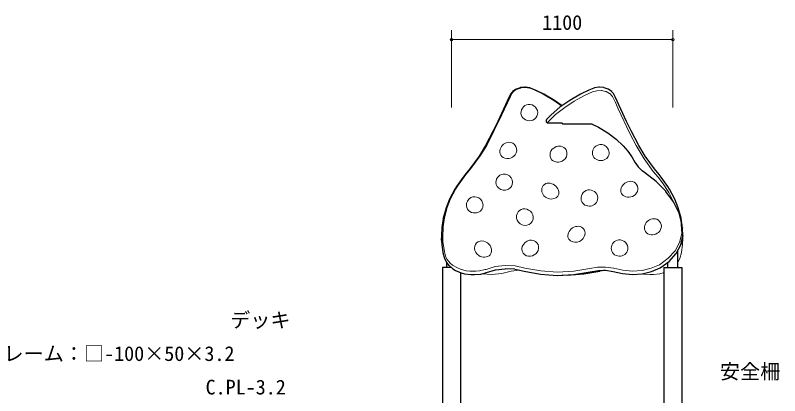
# Model space of a CAD drawing. Units: millimetres, scale not verified. Extents: x 600 to 16200, y 600 to 11280.
# Drawn here: x 5664 to 9464, y 4440 to 6332 of the extents above; entities that cross this region are included whole.
import ezdxf
from ezdxf.enums import TextEntityAlignment as Align

# ---------------------------------------------------------------- set-up
doc = ezdxf.new("R2010")
doc.units = ezdxf.units.MM
doc.header["$LTSCALE"] = 40
for name, color, linetype, lineweight in [('D-STR-1', 1, 'Continuous', 25), ('D-STR-3', 251, 'Continuous', 9), ('D-STR-DIM', 7, 'Continuous', 13), ('D-STR-HTXT', 7, 'Continuous', 13)]:
    doc.layers.add(name, color=color, linetype=linetype, lineweight=lineweight)
doc.styles.add('ＭＳ ゴシック', font='')
doc.styles.get('ＭＳ ゴシック').set_extended_font_data('MS Gothic')

msp = doc.modelspace()

# ---------------------------------------------------------------- linework, layer by layer
at = {"layer": 'D-STR-1'}
for p, q in [((8173.14, 5972.07), (8153.4, 5965.04)), ((8175.75, 5972.63), (8173.14, 5972.07)), ((8176.12, 5972.67), (8175.75, 5972.63)), ((8197.64, 5974.64), (8176.12, 5972.67)), ((8197.67, 5974.64), (8197.64, 5974.64)), ((8200.4, 5974.57), (8197.67, 5974.64)), ((8222.02, 5971.33), (8200.4, 5974.57)), ((8224.56, 5970.62), (8222.02, 5971.33)), ((8249.91, 5960.27), (8224.56, 5970.62)), ((8540.5, 5970.62), (8515.16, 5960.27)), ((8543.04, 5971.33), (8540.5, 5970.62)), ((8564.67, 5974.57), (8543.04, 5971.33)), ((8567.4, 5974.64), (8564.67, 5974.57)), ((8567.42, 5974.64), (8567.4, 5974.64)), ((8588.95, 5972.67), (8567.42, 5974.64)), ((8589.31, 5972.63), (8588.95, 5972.67)), ((8591.93, 5972.07), (8589.31, 5972.63)), ((8611.67, 5965.04), (8591.93, 5972.07)), ((8128.1, 5943.12), (8119.71, 5926.46)), ((8135.17, 5951.81), (8128.1, 5943.12)), ((8135.86, 5952.65), (8135.17, 5951.81)), ((8151.2, 5963.9), (8135.86, 5952.65)), ((8153.4, 5965.04), (8151.2, 5963.9)), ((8290.89, 5940.27), (8249.91, 5960.27)), ((8344.58, 5909.05), (8290.89, 5940.27)), ((8474.18, 5940.27), (8420.49, 5909.05)), ((8515.16, 5960.27), (8474.18, 5940.27)), ((8629.2, 5952.65), (8611.67, 5965.04)), ((8629.9, 5951.81), (8629.2, 5952.65)), ((8636.97, 5943.12), (8629.9, 5951.81)), ((8645.36, 5926.46), (8636.97, 5943.12)), ((8119.71, 5926.46), (8062.07, 5804.78)), ((8382.53, 5882.2), (8344.58, 5909.05)), ((8420.49, 5909.05), (8371.74, 5874.57)), ((8703, 5804.78), (8645.36, 5926.46)), ((8371.74, 5874.57), (8328, 5836.95)), ((8309.3, 5818.31), (8305.45, 5814.24)), ((8328, 5836.95), (8309.3, 5818.31)), ((8062.07, 5804.78), (8039.81, 5756.88)), ((8303.72, 5811.01), (8303.5, 5809.72)), ((8303.5, 5809.72), (8303.5, 5803.35)), ((8303.5, 5803.35), (8303.68, 5802.01)), ((8303.68, 5802.01), (8304.47, 5800.2)), ((8303.93, 5812.01), (8303.72, 5811.01)), ((8304.74, 5813.39), (8303.93, 5812.01)), ((8304.47, 5800.2), (8305.81, 5798.75)), ((8305.45, 5814.24), (8304.74, 5813.39)), ((8305.81, 5798.75), (8307.55, 5797.81)), ((8307.55, 5797.81), (8309.5, 5797.48)), ((8309.5, 5797.48), (8376.52, 5797.56)), ((8376.52, 5797.56), (8378.72, 5797.31)), ((8378.72, 5797.31), (8380.72, 5796.59)), ((8380.72, 5796.59), (8382.3, 5795.47)), ((8382.3, 5795.47), (8382.75, 5793.97)), ((8382.75, 5793.97), (8384.35, 5792.7)), ((8384.35, 5792.7), (8386.34, 5791.98)), ((8386.34, 5791.98), (8388.55, 5791.73)), ((8388.55, 5791.73), (8530.72, 5791.81)), ((8530.72, 5791.81), (8532.55, 5791.51)), ((8532.55, 5791.51), (8563.79, 5775.88)), ((8725.26, 5756.88), (8703, 5804.78)), ((8039.81, 5756.88), (8001.97, 5683.85)), ((8563.79, 5775.88), (8609.76, 5748.03)), ((8609.76, 5748.03), (8650.73, 5716.96)), ((8763.1, 5683.85), (8725.26, 5756.88)), ((8650.73, 5716.96), (8686.06, 5683.43)), ((8001.97, 5683.85), (7969.26, 5631.33)), ((8686.06, 5683.43), (8708.71, 5657.01)), ((8795.81, 5631.33), (8763.1, 5683.85)), ((7969.26, 5631.33), (7923.5, 5568.45)), ((8708.71, 5657.01), (8709.45, 5656.12)), ((8709.45, 5656.12), (8729.53, 5627.69)), ((8729.53, 5627.69), (8744.54, 5601.52)), ((8841.57, 5568.45), (8795.81, 5631.33)), ((8744.54, 5601.52), (8759.97, 5579.18)), ((7923.5, 5568.45), (7900.9, 5540.78)), ((8780.63, 5559.26), (8759.58, 5579.55)), ((8791.93, 5550.89), (8780.63, 5559.26)), ((8850.16, 5506.11), (8791.93, 5550.89)), ((8864.17, 5540.78), (8841.57, 5568.45)), ((7890.25, 5527.81), (7856.46, 5480.59)), ((7900.9, 5540.78), (7890.25, 5527.81)), ((8874.81, 5527.81), (8864.17, 5540.78)), ((8908.61, 5480.59), (8874.81, 5527.81)), ((7856.46, 5480.59), (7848.48, 5467.66)), ((8897.76, 5457.41), (8850.16, 5506.11)), ((8916.59, 5467.66), (8908.61, 5480.59)), ((7848.48, 5467.66), (7822.47, 5418.03)), ((8898.49, 5456.53), (8897.76, 5457.41)), ((8936.31, 5403.63), (8898.49, 5456.53)), ((8942.6, 5418.03), (8916.59, 5467.66)), ((7822.47, 5418.03), (7805.33, 5374.54)), ((8963.58, 5347.57), (8936.31, 5403.63)), ((8959.74, 5374.54), (8942.6, 5418.03)), ((7805.33, 5374.54), (7791.28, 5322.52)), ((8973.78, 5322.52), (8959.74, 5374.54)), ((7790.99, 5321.24), (7784.26, 5276.32)), ((7791.28, 5322.52), (7790.99, 5321.24)), ((8979.79, 5289.41), (8963.58, 5347.57)), ((8974.07, 5321.24), (8973.78, 5322.52)), ((8977.74, 5296.74), (8974.07, 5321.24)), ((8982.75, 5242.55), (8979.79, 5289.41)), ((7784.26, 5276.32), (7782.4, 5234.6)), ((8980.76, 5276.58), (8980.8, 5276.32)), ((8980.8, 5276.32), (8980.83, 5275.44)), ((7782.4, 5234.6), (7782.59, 5223.36)), ((7782.59, 5223.36), (7784.33, 5189.9)), ((7783.77, 5202.51), (7782.59, 5223.36)), ((8972.14, 5189.98), (8982.46, 5234.89)), ((8982.75, 5236.19), (8972.42, 5191.24)), ((8982.46, 5234.89), (8982.75, 5236.19)), ((8982.62, 5235.6), (8982.67, 5234.6)), ((8982.75, 5236.19), (8982.75, 5242.55)), ((7784.33, 5189.9), (7789.33, 5154.26)), ((8949.25, 5147.46), (8972.14, 5189.98)), ((7789.33, 5154.26), (7789.62, 5152.98)), ((7789.62, 5152.98), (7797, 5121.9)), ((8914.07, 5108.25), (8948.49, 5146.55)), ((8948.49, 5146.55), (8949.25, 5147.46)), ((8956.97, 5077.05), (8956.97, 5161.8)), ((7797, 5121.9), (7808.37, 5100.67)), ((7808.37, 5100.67), (7817.64, 5089.49)), ((7808.37, 5077.05), (7808.37, 5100.67)), ((8869.46, 5075.63), (8914.07, 5108.25)), ((8908.37, 5077.05), (8908.37, 5104.09)), ((7788.12, 5077.05), (7788.12, 2077.05)), ((7832.11, 5077.05), (7788.12, 5077.05)), ((7817.64, 5089.49), (7818.35, 5088.65)), ((7818.35, 5088.65), (7838.63, 5071.56)), ((7838.63, 5071.56), (7852.81, 5063.04)), ((7852.81, 5063.04), (7879.94, 5051.66)), ((8006.62, 5052.6), (8051.53, 5065.77)), ((8051.53, 5065.77), (8099.51, 5071.31)), ((8148.04, 5068.94), (8099.49, 5071.31)), ((8148.02, 5068.95), (8194.47, 5058.79)), ((8148.05, 5068.94), (8148.05, 5068.94)), ((8172.23, 5063.66), (8167.17, 5063.75)), ((8194.47, 5058.79), (8275.29, 5044.04)), ((8440.88, 5043.1), (8521.64, 5056.84)), ((8570.22, 5058.69), (8489.78, 5044.04)), ((8521.64, 5056.84), (8562.45, 5062.42)), ((8521.64, 5056.84), (8521.72, 5056.89)), ((8521.72, 5056.89), (8521.64, 5056.84)), ((8521.71, 5056.86), (8521.64, 5056.84)), ((8562.45, 5062.42), (8587.46, 5064.18)), ((8592.84, 5063.66), (8570.59, 5058.79)), ((8587.46, 5064.18), (8597.8, 5063.75)), ((8597.8, 5063.75), (8636.77, 5058.59)), ((8636.77, 5058.59), (8683.13, 5047.35)), ((8780.56, 5046.97), (8827.09, 5057.83)), ((8827.09, 5057.83), (8869.24, 5075.51)), ((8888.12, 5077.05), (8888.12, 2077.05)), ((8888.12, 5077.05), (8977.22, 5077.05)), ((8977.22, 5077.05), (8977.22, 2077.05)), ((7877.22, 5050.81), (7877.22, 2077.05)), ((7879.94, 5051.66), (7897.3, 5046.95)), ((7897.3, 5046.95), (7928.24, 5042.56)), ((7928.24, 5042.56), (7928.36, 5042.56)), ((7928.36, 5042.56), (7946.78, 5042.18)), ((7946.78, 5042.18), (7946.83, 5042.18)), ((7946.83, 5042.18), (7978.07, 5045.28)), ((7978.07, 5045.28), (7995.79, 5049.26)), ((7995.79, 5049.26), (8006.35, 5052.5)), ((8275.29, 5044.04), (8358.03, 5038.79)), ((8358.03, 5038.79), (8358.04, 5038.79)), ((8358.04, 5038.79), (8440.67, 5043.09)), ((8407.03, 5038.79), (8382.53, 5040.07)), ((8407.04, 5038.79), (8407.03, 5038.79)), ((8489.78, 5044.04), (8407.04, 5038.79)), ((8440.67, 5043.09), (8440.88, 5043.1)), ((8683.13, 5047.35), (8731.81, 5043.42)), ((8731.81, 5043.42), (8731.82, 5043.42)), ((8731.82, 5043.42), (8780.28, 5046.95)), ((8780.28, 5046.95), (8780.56, 5046.97))]:
    msp.add_line(p, q, dxfattribs=at)
at = {"layer": 'D-STR-3'}
for p, q in [((8174.65, 5970.55), (8156.21, 5963.99)), ((8177.09, 5971.08), (8174.65, 5970.55)), ((8197.57, 5972.96), (8177.09, 5971.08)), ((8200.12, 5972.89), (8197.57, 5972.96)), ((8220.32, 5969.87), (8200.12, 5972.89)), ((8222.69, 5969.2), (8220.32, 5969.87)), ((8247.29, 5959.13), (8222.69, 5969.2)), ((8133.29, 5944.38), (8125.11, 5928.1)), ((8139.82, 5952.41), (8133.29, 5944.38)), ((8154.15, 5962.92), (8139.82, 5952.41)), ((8156.21, 5963.99), (8154.15, 5962.92)), ((8287.99, 5939.26), (8247.29, 5959.13)), ((8341.32, 5908.26), (8287.99, 5939.26)), ((8493.07, 5932.58), (8442.05, 5904.75)), ((8534, 5951.4), (8493.07, 5932.58)), ((8555.66, 5957.21), (8534, 5951.4)), ((8576.29, 5957.85), (8555.66, 5957.21)), ((8578.82, 5957.62), (8576.29, 5957.85)), ((8598.59, 5953.4), (8578.82, 5957.62)), ((8600.87, 5952.59), (8598.59, 5953.4)), ((8617.54, 5943.98), (8600.87, 5952.59)), ((8619.32, 5942.69), (8617.54, 5943.98)), ((8631.02, 5930.66), (8619.32, 5942.69)), ((8632.1, 5929.02), (8631.02, 5930.66)), ((8647.14, 5898.27), (8632.1, 5929.02)), ((8125.11, 5928.1), (8067.49, 5806.44)), ((8380.34, 5880.65), (8341.32, 5908.26)), ((8442.05, 5904.75), (8395.79, 5874.44)), ((8661.73, 5867.66), (8647.14, 5898.27)), ((8395.79, 5874.44), (8350.16, 5838.41)), ((8719.23, 5745.02), (8661.73, 5867.66)), ((8350.16, 5838.41), (8309.5, 5799.24)), ((8067.49, 5806.44), (8045.23, 5758.56)), ((8045.23, 5758.56), (8007.25, 5685.25)), ((8750.02, 5684.17), (8719.23, 5745.02)), ((8007.25, 5685.25), (7974.41, 5632.53)), ((8789.82, 5618.94), (8750.02, 5684.17)), ((7974.41, 5632.53), (7928.48, 5569.42)), ((8835.6, 5555.82), (8789.82, 5618.94)), ((7928.48, 5569.42), (7905.8, 5541.64)), ((8859.27, 5526.79), (8835.6, 5555.82)), ((7895.23, 5528.76), (7861.66, 5481.86)), ((7905.8, 5541.64), (7895.23, 5528.76)), ((8881.48, 5498.81), (8859.27, 5526.79)), ((7861.66, 5481.86), (7853.73, 5469.02)), ((8913.14, 5451.13), (8881.48, 5498.81)), ((7853.73, 5469.02), (7827.9, 5419.73)), ((8938.56, 5401.77), (8913.14, 5451.13)), ((7827.9, 5419.73), (7810.88, 5376.54)), ((8946.07, 5383.57), (8938.56, 5401.77)), ((7810.88, 5376.54), (7796.93, 5324.87)), ((7796.93, 5324.87), (7790.25, 5280.28)), ((8976.76, 5247.05), (8972.74, 5314.71)), ((7790.25, 5280.28), (7788.59, 5227.7)), ((8966.63, 5202.95), (8976.76, 5247.05)), ((7788.59, 5227.7), (7789.76, 5207)), ((7789.76, 5207), (7797.28, 5155.21)), ((8980.73, 5189.9), (8982.48, 5223.36)), ((8982.48, 5223.36), (8982.67, 5234.6)), ((8982.67, 5234.6), (8982.6, 5235.51)), ((8944.15, 5161.19), (8966.63, 5202.95)), ((8975.74, 5154.26), (8980.73, 5189.9)), ((7797.28, 5155.21), (7804.47, 5130.02)), ((8910.25, 5123.48), (8944.15, 5161.19)), ((8968.07, 5121.9), (8975.45, 5152.98)), ((8975.45, 5152.98), (8975.74, 5154.26)), ((7804.47, 5130.02), (7810.91, 5118.15)), ((7810.91, 5118.15), (7826.47, 5099.58)), ((7826.47, 5099.58), (7838.11, 5089.88)), ((8866.33, 5091.36), (8910.25, 5123.48)), ((8956.58, 5100.53), (8956.69, 5100.67)), ((8956.69, 5100.67), (8968.07, 5121.9)), ((7838.11, 5089.88), (7861.49, 5076)), ((7861.49, 5076), (7877.01, 5069.57)), ((7877.01, 5069.57), (7905.56, 5061.94)), ((7905.56, 5061.94), (7923.22, 5059.51)), ((7923.22, 5059.51), (7953.74, 5059)), ((7953.74, 5059), (7971.54, 5060.83)), ((7971.54, 5060.83), (8000.57, 5067.49)), ((8000.57, 5067.49), (8004.25, 5068.7)), ((8004.25, 5068.7), (8050.2, 5082.17)), ((8050.2, 5082.17), (8099.29, 5087.84)), ((8129.34, 5058.87), (8081.94, 5047.35)), ((8099.29, 5087.84), (8148.91, 5085.42)), ((8167.24, 5063.75), (8129.34, 5058.87)), ((8148.91, 5085.42), (8196.43, 5075.04)), ((8196.43, 5075.04), (8276.11, 5060.52)), ((8276.11, 5060.52), (8358.07, 5055.33)), ((8358.07, 5055.33), (8440.13, 5059.59)), ((8440.13, 5059.59), (8520.13, 5073.2)), ((8520.13, 5073.2), (8558.64, 5079.58)), ((8558.64, 5079.58), (8598.17, 5080.27)), ((8598.17, 5080.27), (8637.08, 5075.26)), ((8637.08, 5075.26), (8638.83, 5074.8)), ((8638.83, 5074.8), (8684.2, 5063.8)), ((8684.2, 5063.8), (8731.84, 5059.95)), ((8731.84, 5059.95), (8779.54, 5063.42)), ((8779.54, 5063.42), (8825.08, 5074.06)), ((8825.08, 5074.06), (8866.33, 5091.36)), ((8033.24, 5043.42), (7985.32, 5046.91)), ((8033.25, 5043.42), (8033.24, 5043.42)), ((8081.94, 5047.35), (8033.25, 5043.42)), ((8786.99, 5045.28), (8779.74, 5046.91)), ((8818.24, 5042.18), (8786.99, 5045.28)), ((8818.28, 5042.18), (8818.24, 5042.18)), ((8836.7, 5042.56), (8818.28, 5042.18)), ((8836.83, 5042.56), (8836.7, 5042.56)), ((8867.76, 5046.95), (8836.83, 5042.56)), ((8885.12, 5051.66), (8867.76, 5046.95)), ((8888.12, 5052.92), (8885.12, 5051.66))]:
    msp.add_line(p, q, dxfattribs=at)
for centre, radius, start, end in [((8217.39, 5848.07), 39.55, 145.75722, 245.29279), ((8216.72, 5852.4), 36.7, 93.85082, 150.74773), ((8218.53, 5846.85), 42.38, 349.68062, 95.79955), ((8219.73, 5849.47), 41.77, 243.17759, 345.85097), ((8109.24, 5655.93), 36.76, 139.4635, 237.38232), ((8125.15, 5647.1), 54.74, 112.00785, 143.26933), ((8118.9, 5662.6), 38.03, 336.4301, 112.02676), ((8364.16, 5637.74), 41.67, 116.01932, 215.73166), ((8367.97, 5642.27), 39.65, 31.66603, 123.85997), ((8367.84, 5643.87), 38.95, 318.04944, 29.55609), ((8573.06, 5648.36), 40.05, 140.17338, 225.30614), ((8574.6, 5648.04), 41.44, 20.37007, 141.19624), ((8111.35, 5665.66), 46.18, 241.68356, 336.69046), ((8577.31, 5648.33), 38.8, 303.50187, 21.35406), ((8361.28, 5650.05), 47.96, 229.82663, 317.79927), ((8574.74, 5658.22), 48.58, 232.09256, 299.58988), ((8095.12, 5501.12), 41.76, 98.8656, 192.19121), ((8094.15, 5501.04), 41.7, 330.27216, 97.53932), ((8095.18, 5504.96), 42.93, 199.65082, 325.03423), ((8314.13, 5464.6), 33.45, 74.33194, 179.43337), ((8313.09, 5443.87), 53.93, 11.29651, 79.22315), ((8706.11, 5461.27), 32.47, 158.1527, 256.76004), ((8725.02, 5454.32), 52.65, 92.08761, 158.79272), ((8720.79, 5469.08), 37.92, 340.61216, 86.50982), ((8327.64, 5465.37), 46.96, 180.5377, 286.56087), ((8336.33, 5449.97), 29.98, 279.00012, 8.57243), ((8517.11, 5423.38), 40.61, 75.27103, 176.36276), ((8517.26, 5421.93), 41.98, 341.08063, 75.97227), ((8713.04, 5474.53), 47.11, 252.2401, 337.49415), ((7949.94, 5387.16), 43.81, 119.80658, 182.82813), ((7946.79, 5386.92), 42.55, 3.80327, 115.96418), ((8512.48, 5420.63), 36.23, 172.97667, 266.46932), ((8519.48, 5423.93), 40.61, 255.30971, 337.38376), ((7946.35, 5389.35), 40.41, 186.17298, 284.70828), ((7951.59, 5387.64), 37.72, 277.65991, 3.19209), ((8194.38, 5331.36), 38.5, 55.98173, 173.56333), ((8199.17, 5327.23), 39.74, 298.38937, 65.08118), ((8198.37, 5330.07), 42.62, 172.4378, 297.52208), ((8461.89, 5230.64), 52.14, 86.10922, 158.78193), ((8828.56, 5276.37), 36.98, 138.37266, 237.09616), ((8837.45, 5276.3), 44.06, 68.9256, 146.00215), ((8837.59, 5282.51), 38.27, 321.59656, 65.77231), ((8441.08, 5236.47), 30.7, 154.86956, 236.99467), ((8462.2, 5248.52), 34.29, 350.7455, 84.59035), ((8829.61, 5289.16), 48.66, 244.26365, 321.29718), ((7983.08, 5173.63), 36.76, 58.70956, 179.19866), ((8231.16, 5163.95), 50.61, 102.84991, 159.1457), ((8228.34, 5176.85), 37.41, 336.60589, 103.0297), ((8449.26, 5251.26), 47.57, 238.42966, 350.00812), ((8666.98, 5174.92), 40.1, 82.01629, 170.75812), ((8668.36, 5173.68), 41.17, 341.14801, 84.16594), ((7993.06, 5176.37), 46.78, 182.72534, 237.36996), ((7986.16, 5163.22), 44.78, 330.62045, 69.05392), ((8216.37, 5169.33), 34.87, 158.74547, 235.5385), ((8664.5, 5172.84), 38.07, 167.06157, 259.64137), ((7993.82, 5175.13), 46.16, 235.74862, 312.79976), ((8220.44, 5179.69), 45.79, 238.67234, 337.26537), ((8667.93, 5176.9), 42.72, 256.09184, 337.24147)]:
    msp.add_arc(centre, radius, start, end, dxfattribs=at)
at = {"layer": 'D-STR-DIM'}
for p, q in [((7832.67, 5873.78), (7832.67, 6259.06)), ((8932.67, 5873.78), (8932.67, 6259.06)), ((7832.67, 6211.06), (8932.67, 6211.06))]:
    msp.add_line(p, q, dxfattribs=at)
at = {"layer": 'D-STR-DIM', "lineweight": 0}
for centre, start, end in [((7832.67, 6211.06), 0, 180), ((7832.67, 6211.06), 180, 0), ((8932.67, 6211.06), 0, 180), ((8932.67, 6211.06), 180, 0)]:
    msp.add_arc(centre, 6.25, start, end, dxfattribs=at)

# ---------------------------------------------------------------- texts
at = {"layer": 'D-STR-DIM', "style": 'ＭＳ ゴシック'}
msp.add_text('1100', height=73.31, dxfattribs=at).set_placement((8382.67, 6296.57), align=Align.MIDDLE_CENTER)
at = {"layer": 'D-STR-HTXT', "style": 'ＭＳ ゴシック'}
for s, p in [('デッキ\u3000', (6731.99, 4757.59)), ('フレーム：□-100×50×3.2', (5505.09, 4590.92)), ('安全柵', (9166.87, 4501.89)), ('C.PL-3.2', (6609.65, 4424.25))]:
    msp.add_text(s, height=73.31, dxfattribs=at).set_placement(p, align=Align.BOTTOM_LEFT)

doc.saveas('drawing.dxf')
